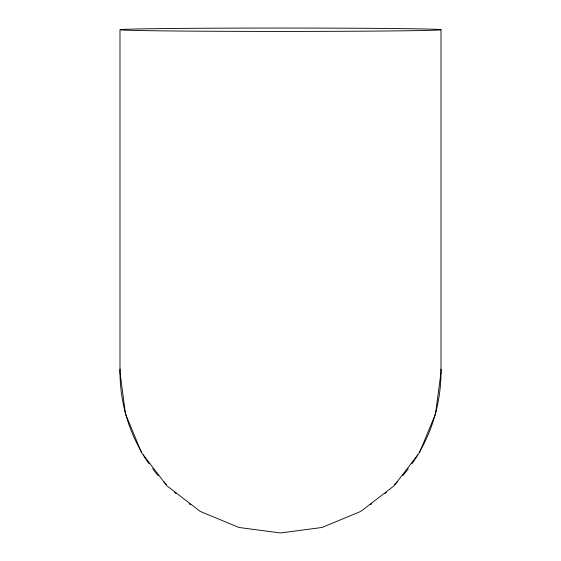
<?xml version="1.0" encoding="UTF-8"?>
<svg xmlns="http://www.w3.org/2000/svg" width="561" height="561" viewBox="0 0 561 561"><rect width="100%" height="100%" fill="white"/><g stroke="black" fill="none" stroke-linecap="round" stroke-linejoin="round"><path stroke-width="0.84" d="M441.002 29.733A160.502 1.683 0 0 1 200.249 31.185A160.502 1.683 0 0 1 200.249 28.274A160.502 1.683 0 0 1 441.002 29.733L441.009 372.238L435.539 413.836L419.502 452.594L393.997 485.882L360.751 511.422L322.042 527.473L280.5 532.95L238.958 527.473L200.249 511.422L167.003 485.882L141.498 452.594L125.461 413.836L119.991 372.238L119.991 29.733M440.981 369.117A160.502 160.495 0 0 1 435.757 412.419M435.532 413.254A160.502 160.495 0 0 1 419.502 451.963M417.735 454.95A160.502 160.495 0 0 1 411.998 463.744M408.373 468.716A160.502 160.495 0 0 1 402.868 475.581M397.623 481.457A160.502 160.495 0 0 1 394.607 484.585M386.368 492.355A160.502 160.495 0 0 1 385.042 493.505M371.817 503.708A160.502 160.495 0 0 1 370.365 504.697M190.635 504.697A160.502 160.495 0 0 1 189.183 503.708M175.958 493.505A160.502 160.495 0 0 1 174.632 492.355M166.393 484.585A160.502 160.495 0 0 1 163.377 481.457M158.132 475.581A160.502 160.495 0 0 1 152.627 468.716M149.002 463.744A160.502 160.495 0 0 1 143.265 454.95M141.498 451.963A160.502 160.495 0 0 1 125.468 413.254M125.243 412.419A160.502 160.495 0 0 1 120.019 369.117"/></g></svg>
